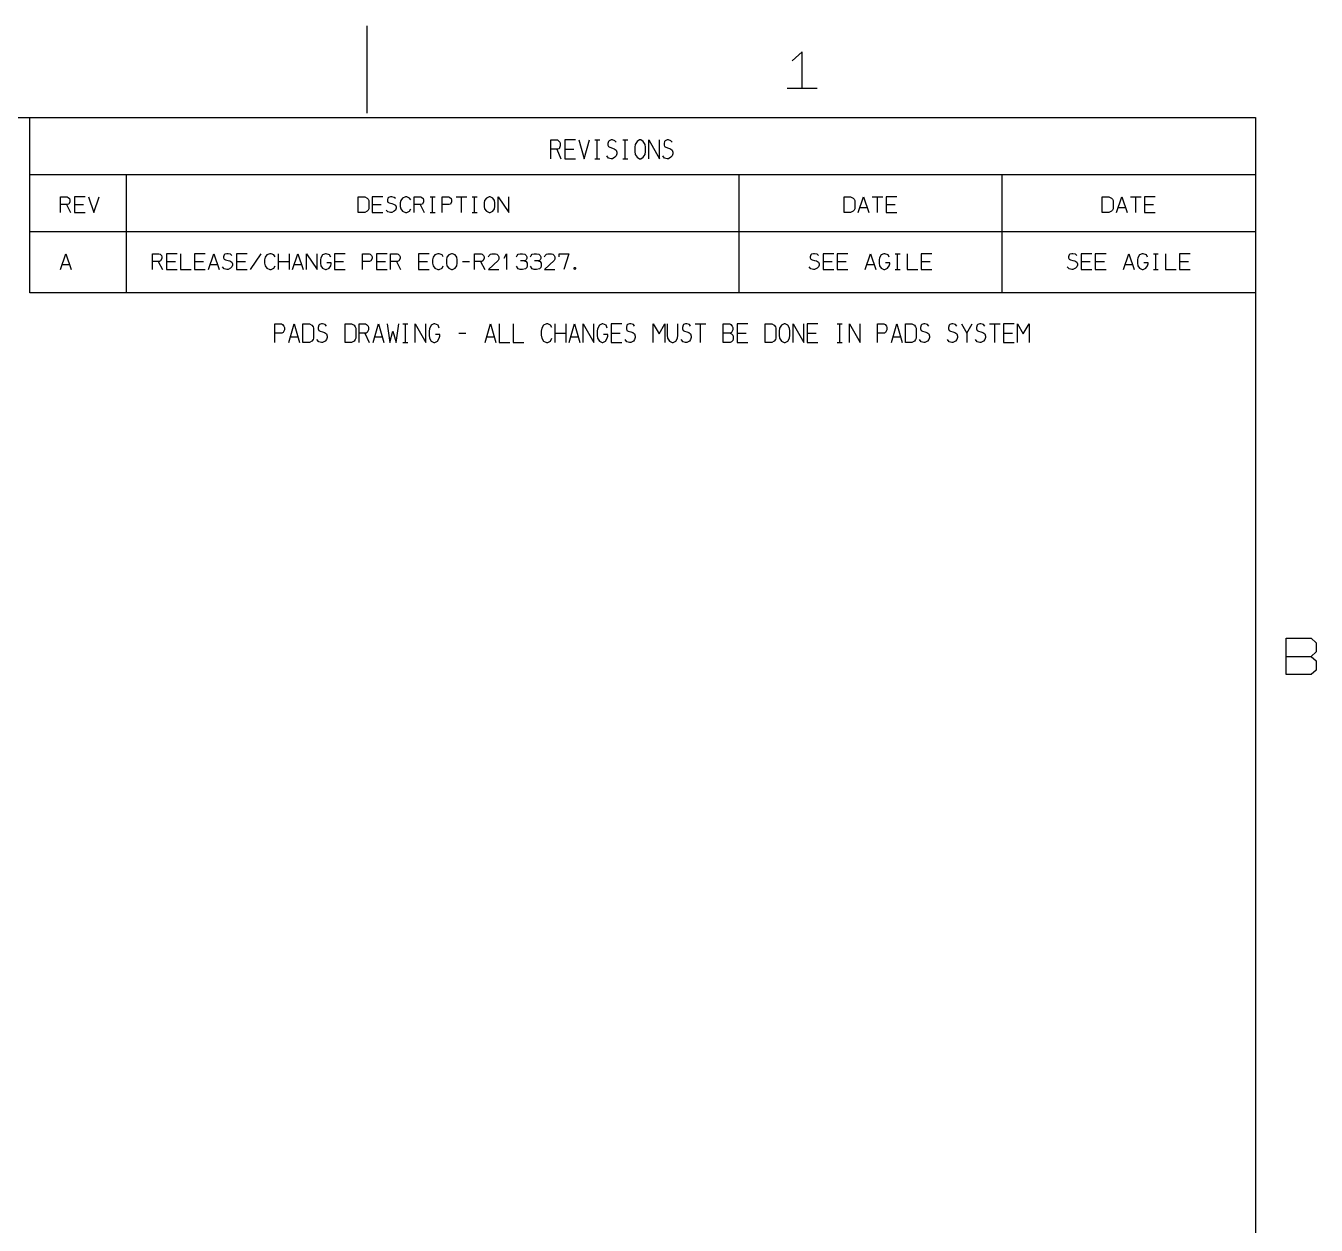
# Model space of a CAD drawing. Extents: x 0 to 1189, y 35 to 806.
# Drawn here: x 776.1 to 1181.5, y 428.7 to 805.6 of the extents above; entities that cross this region are included whole.
import ezdxf

# ---------------------------------------------------------------- set-up
doc = ezdxf.new("R2010")
doc.units = 0
doc.layers.add('1', color=1, linetype='CONTINUOUS')

msp = doc.modelspace()

# ---------------------------------------------------------------- linework, layer by layer
at = {"layer": '1'}
for p, q in [((883.3, 805.58), (883.3, 778.1)), ((1020.03, 797.45), (1016.88, 794.6)), ((1020.03, 786), (1020.03, 797.45)), ((1015.33, 786), (1024.75, 786)), ((26.55, 776.73), (1162.45, 776.73)), ((777.4, 776.73), (1162.45, 776.73)), ((777.4, 721.7), (777.4, 776.73)), ((1162.45, 776.73), (1162.45, 61.63)), ((1162.45, 776.73), (1162.45, 721.7)), ((941.05, 763.8), (941.05, 769.7)), ((941.05, 769.7), (943.12, 769.7)), ((943.27, 766.78), (941.05, 766.78)), ((942.92, 766.78), (944.22, 763.8)), ((943.12, 769.7), (943.45, 769.45)), ((943.65, 766.95), (943.27, 766.78)), ((943.45, 769.45), (943.87, 769)), ((944.02, 767.85), (943.65, 766.95)), ((943.87, 769), (944.02, 768.55)), ((944.02, 768.55), (944.02, 767.85)), ((948.82, 769.7), (945.45, 769.7)), ((945.45, 769.7), (945.45, 763.8)), ((945.45, 766.78), (948.27, 766.78)), ((949.85, 769.7), (951.52, 763.8)), ((951.52, 763.8), (953.22, 769.7)), ((954.87, 769.7), (956.42, 769.7)), ((955.67, 763.8), (955.67, 769.7)), ((959.22, 769.23), (959.02, 768.55)), ((959.02, 768.55), (959.02, 768.08)), ((959.02, 768.08), (959.22, 767.63)), ((959.42, 769.45), (959.22, 769.23)), ((959.22, 767.63), (959.65, 767.4)), ((960.02, 769.7), (959.42, 769.45)), ((959.65, 767.4), (960.4, 767.18)), ((960.4, 769.7), (960.02, 769.7)), ((961.22, 769.45), (960.4, 769.7)), ((960.4, 767.18), (961.02, 766.95)), ((961.02, 766.95), (961.62, 766.55)), ((961.62, 769), (961.22, 769.45)), ((961.62, 766.55), (961.82, 765.88)), ((963.67, 769.7), (965.22, 769.7)), ((964.47, 763.8), (964.47, 769.7)), ((967.57, 768.33), (967.45, 767.4)), ((967.45, 767.4), (967.45, 766.1)), ((968.15, 769.23), (967.57, 768.33)), ((968.97, 769.7), (968.15, 769.23)), ((969.3, 769.7), (968.97, 769.7)), ((970.12, 769.23), (969.3, 769.7)), ((970.67, 768.33), (970.12, 769.23)), ((970.82, 767.4), (970.67, 768.33)), ((970.82, 766.1), (970.82, 767.4)), ((971.85, 763.8), (971.85, 769.7)), ((971.85, 769.7), (975.22, 763.8)), ((975.22, 763.8), (975.22, 769.7)), ((976.82, 769.23), (976.65, 768.55)), ((976.65, 768.55), (976.65, 768.08)), ((976.65, 768.08), (976.82, 767.63)), ((977.02, 769.45), (976.82, 769.23)), ((976.82, 767.63), (977.25, 767.4)), ((977.62, 769.7), (977.02, 769.45)), ((977.25, 767.4), (978.02, 767.18)), ((978.02, 769.7), (977.62, 769.7)), ((978.82, 769.45), (978.02, 769.7)), ((978.02, 767.18), (978.62, 766.95)), ((978.62, 766.95), (979.22, 766.55)), ((979.22, 769), (978.82, 769.45)), ((979.22, 766.55), (979.42, 765.88)), ((945.45, 763.8), (948.82, 763.8)), ((954.87, 763.8), (956.42, 763.8)), ((959.22, 764.03), (958.65, 764.73)), ((960.02, 763.8), (959.22, 764.03)), ((960.4, 763.8), (960.02, 763.8)), ((961.22, 764.28), (960.4, 763.8)), ((961.62, 764.73), (961.22, 764.28)), ((961.82, 765.4), (961.62, 764.73)), ((961.82, 765.88), (961.82, 765.4)), ((963.67, 763.8), (965.22, 763.8)), ((967.45, 766.1), (967.57, 765.18)), ((967.57, 765.18), (968.15, 764.28)), ((968.15, 764.28), (968.97, 763.8)), ((968.97, 763.8), (969.3, 763.8)), ((969.3, 763.8), (970.12, 764.28)), ((970.12, 764.28), (970.67, 765.18)), ((970.67, 765.18), (970.82, 766.1)), ((976.82, 764.03), (976.25, 764.73)), ((977.62, 763.8), (976.82, 764.03)), ((978.02, 763.8), (977.62, 763.8)), ((978.82, 764.28), (978.02, 763.8)), ((979.22, 764.73), (978.82, 764.28)), ((979.42, 765.4), (979.22, 764.73)), ((979.42, 765.88), (979.42, 765.4)), ((777.4, 758.85), (1162.45, 758.85)), ((807.65, 758.85), (807.65, 721.7)), ((1000.18, 758.85), (1000.18, 721.7)), ((1082.7, 758.85), (1082.7, 721.7)), ((787.02, 746.93), (787.02, 751.85)), ((787.02, 751.85), (789.1, 751.85)), ((789.1, 751.85), (789.42, 751.65)), ((789.42, 751.65), (789.85, 751.28)), ((790, 750.3), (789.62, 749.55)), ((789.85, 751.28), (790, 750.88)), ((790, 750.88), (790, 750.3)), ((794.8, 751.85), (791.42, 751.85)), ((791.42, 751.85), (791.42, 746.93)), ((795.82, 751.85), (797.5, 746.93)), ((797.5, 746.93), (799.2, 751.85)), ((880.55, 746.93), (880.55, 751.85)), ((880.55, 751.85), (882.6, 751.85)), ((882.6, 751.85), (883.37, 751.45)), ((883.37, 751.45), (883.72, 751.08)), ((883.72, 751.08), (883.9, 750.7)), ((883.9, 750.7), (883.9, 748.08)), ((888.3, 751.85), (884.95, 751.85)), ((884.95, 751.85), (884.95, 746.93)), ((889.92, 751.45), (889.72, 750.88)), ((889.72, 750.88), (889.72, 750.5)), ((889.72, 750.5), (889.92, 750.13)), ((890.1, 751.65), (889.92, 751.45)), ((889.92, 750.13), (890.32, 749.93)), ((890.72, 751.85), (890.1, 751.65)), ((890.32, 749.93), (891.1, 749.73)), ((891.1, 751.85), (890.72, 751.85)), ((891.9, 751.65), (891.1, 751.85)), ((892.32, 751.28), (891.9, 751.65)), ((893.92, 750.7), (893.75, 749.93)), ((893.75, 749.93), (893.75, 748.85)), ((894.47, 751.45), (893.92, 750.7)), ((895.42, 751.85), (894.47, 751.45)), ((895.8, 751.85), (895.42, 751.85)), ((896.72, 751.45), (895.8, 751.85)), ((897.1, 750.88), (896.72, 751.45)), ((898.15, 746.93), (898.15, 751.85)), ((898.15, 751.85), (900.2, 751.85)), ((900.2, 751.85), (900.55, 751.65)), ((900.55, 751.65), (900.97, 751.28)), ((901.12, 750.3), (900.75, 749.55)), ((900.97, 751.28), (901.12, 750.88)), ((901.12, 750.88), (901.12, 750.3)), ((903.15, 751.85), (904.72, 751.85)), ((903.95, 746.93), (903.95, 751.85)), ((906.95, 746.93), (906.95, 751.85)), ((906.95, 751.85), (909, 751.85)), ((909, 751.85), (909.35, 751.65)), ((909.35, 751.65), (909.77, 751.28)), ((909.92, 750.3), (909.55, 749.55)), ((909.77, 751.28), (909.92, 750.88)), ((909.92, 750.88), (909.92, 750.3)), ((911.35, 751.85), (914.7, 751.85)), ((913.02, 746.93), (913.02, 751.85)), ((916.35, 751.85), (917.92, 751.85)), ((917.15, 746.93), (917.15, 751.85)), ((920.27, 750.7), (920.15, 749.93)), ((920.15, 749.93), (920.15, 748.85)), ((920.82, 751.45), (920.27, 750.7)), ((921.67, 751.85), (920.82, 751.45)), ((921.97, 751.85), (921.67, 751.85)), ((922.82, 751.45), (921.97, 751.85)), ((923.35, 750.7), (922.82, 751.45)), ((923.5, 749.93), (923.35, 750.7)), ((923.5, 748.85), (923.5, 749.93)), ((924.55, 746.93), (924.55, 751.85)), ((924.55, 751.85), (927.9, 746.93)), ((927.9, 746.93), (927.9, 751.85)), ((1033.2, 746.93), (1033.2, 751.85)), ((1033.2, 751.85), (1035.25, 751.85)), ((1035.25, 751.85), (1036.02, 751.45)), ((1036.02, 751.45), (1036.35, 751.08)), ((1036.35, 751.08), (1036.55, 750.7)), ((1036.55, 750.7), (1036.55, 748.08)), ((1037.6, 746.93), (1039.27, 751.85)), ((1039.27, 751.85), (1040.95, 746.93)), ((1042, 751.85), (1045.35, 751.85)), ((1043.67, 746.93), (1043.67, 751.85)), ((1049.75, 751.85), (1046.4, 751.85)), ((1046.4, 751.85), (1046.4, 746.93)), ((1114.32, 746.93), (1114.32, 751.85)), ((1114.32, 751.85), (1116.4, 751.85)), ((1116.4, 751.85), (1117.15, 751.45)), ((1117.15, 751.45), (1117.5, 751.08)), ((1117.5, 751.08), (1117.7, 750.7)), ((1117.7, 750.7), (1117.7, 748.08)), ((1118.72, 746.93), (1120.4, 751.85)), ((1120.4, 751.85), (1122.1, 746.93)), ((1123.12, 751.85), (1126.5, 751.85)), ((1124.8, 746.93), (1124.8, 751.85)), ((1130.9, 751.85), (1127.52, 751.85)), ((1127.52, 751.85), (1127.52, 746.93)), ((789.25, 749.43), (787.02, 749.43)), ((788.9, 749.43), (790.2, 746.93)), ((789.62, 749.55), (789.25, 749.43)), ((791.42, 749.43), (794.25, 749.43)), ((791.42, 746.93), (794.8, 746.93)), ((882.6, 746.93), (880.55, 746.93)), ((883.37, 747.33), (882.6, 746.93)), ((883.72, 747.7), (883.37, 747.33)), ((883.9, 748.08), (883.72, 747.7)), ((884.95, 749.43), (887.77, 749.43)), ((884.95, 746.93), (888.3, 746.93)), ((889.92, 747.13), (889.35, 747.7)), ((890.72, 746.93), (889.92, 747.13)), ((891.1, 746.93), (890.72, 746.93)), ((891.1, 749.73), (891.7, 749.55)), ((891.9, 747.33), (891.1, 746.93)), ((891.7, 749.55), (892.32, 749.23)), ((892.32, 747.7), (891.9, 747.33)), ((892.32, 749.23), (892.52, 748.65)), ((892.52, 748.28), (892.32, 747.7)), ((892.52, 748.65), (892.52, 748.28)), ((893.75, 748.85), (893.92, 748.08)), ((893.92, 748.08), (894.47, 747.33)), ((894.47, 747.33), (895.42, 746.93)), ((895.42, 746.93), (895.8, 746.93)), ((895.8, 746.93), (896.72, 747.33)), ((896.72, 747.33), (897.1, 748.08)), ((900.35, 749.43), (898.15, 749.43)), ((900.02, 749.43), (901.32, 746.93)), ((900.75, 749.55), (900.35, 749.43)), ((903.15, 746.93), (904.72, 746.93)), ((909.15, 749.43), (906.95, 749.43)), ((909.55, 749.55), (909.15, 749.43)), ((916.35, 746.93), (917.92, 746.93)), ((920.15, 748.85), (920.27, 748.08)), ((920.27, 748.08), (920.82, 747.33)), ((920.82, 747.33), (921.67, 746.93)), ((921.67, 746.93), (921.97, 746.93)), ((921.97, 746.93), (922.82, 747.33)), ((922.82, 747.33), (923.35, 748.08)), ((923.35, 748.08), (923.5, 748.85)), ((1035.25, 746.93), (1033.2, 746.93)), ((1036.02, 747.33), (1035.25, 746.93)), ((1036.35, 747.7), (1036.02, 747.33)), ((1036.55, 748.08), (1036.35, 747.7)), ((1038.07, 748.48), (1040.45, 748.48)), ((1046.4, 749.43), (1049.22, 749.43)), ((1046.4, 746.93), (1049.75, 746.93)), ((1116.4, 746.93), (1114.32, 746.93)), ((1117.15, 747.33), (1116.4, 746.93)), ((1117.5, 747.7), (1117.15, 747.33)), ((1117.7, 748.08), (1117.5, 747.7)), ((1119.22, 748.48), (1121.6, 748.48)), ((1127.52, 749.43), (1130.35, 749.43)), ((1127.52, 746.93), (1130.9, 746.93)), ((777.4, 740.98), (1162.45, 740.98)), ((787.03, 729.05), (788.7, 733.95)), ((788.7, 733.95), (790.4, 729.05)), ((815.9, 729.05), (815.9, 733.95)), ((815.9, 733.95), (817.98, 733.95)), ((817.98, 733.95), (818.33, 733.78)), ((818.33, 733.78), (818.73, 733.38)), ((823.68, 733.95), (820.3, 733.95)), ((820.3, 733.95), (820.3, 729.05)), ((824.7, 733.95), (824.7, 729.05)), ((832.48, 733.95), (829.1, 733.95)), ((829.1, 733.95), (829.1, 729.05)), ((833.5, 729.05), (835.2, 733.95)), ((835.2, 733.95), (836.88, 729.05)), ((838.68, 733.78), (838.48, 733.58)), ((839.28, 733.95), (838.68, 733.78)), ((839.68, 733.95), (839.28, 733.95)), ((840.48, 733.78), (839.68, 733.95)), ((840.9, 733.38), (840.48, 733.78)), ((845.68, 733.95), (842.3, 733.95)), ((842.3, 733.95), (842.3, 729.05)), ((846.7, 729.05), (850.08, 733.95)), ((852.8, 733.95), (851.85, 733.58)), ((853.18, 733.95), (852.8, 733.95)), ((854.1, 733.58), (853.18, 733.95)), ((855.53, 729.05), (855.53, 733.95)), ((858.88, 733.95), (858.88, 729.05)), ((859.93, 729.05), (861.6, 733.95)), ((861.6, 733.95), (863.28, 729.05)), ((864.33, 729.05), (864.33, 733.95)), ((864.33, 733.95), (867.68, 729.05)), ((867.68, 729.05), (867.68, 733.95)), ((870.25, 733.95), (869.4, 733.58)), ((870.55, 733.95), (870.25, 733.95)), ((871.58, 733.58), (870.55, 733.95)), ((876.48, 733.95), (873.13, 733.95)), ((873.13, 733.95), (873.13, 729.05)), ((881.93, 729.05), (881.93, 733.95)), ((881.93, 733.95), (883.98, 733.95)), ((883.98, 733.95), (884.33, 733.78)), ((884.33, 733.78), (884.75, 733.38)), ((889.68, 733.95), (886.33, 733.95)), ((886.33, 733.95), (886.33, 729.05)), ((890.73, 729.05), (890.73, 733.95)), ((890.73, 733.95), (892.78, 733.95)), ((892.78, 733.95), (893.13, 733.78)), ((893.13, 733.78), (893.55, 733.38)), ((902.88, 733.95), (899.53, 733.95)), ((899.53, 733.95), (899.53, 729.05)), ((905.6, 733.95), (904.65, 733.58)), ((905.98, 733.95), (905.6, 733.95)), ((906.9, 733.58), (905.98, 733.95)), ((909.85, 733.95), (909, 733.58)), ((910.15, 733.95), (909.85, 733.95)), ((911, 733.58), (910.15, 733.95)), ((917.13, 729.05), (917.13, 733.95)), ((917.13, 733.95), (919.18, 733.95)), ((919.18, 733.95), (919.53, 733.78)), ((919.53, 733.78), (919.95, 733.38)), ((921.73, 733.38), (922.1, 733.78)), ((922.1, 733.78), (922.53, 733.95)), ((922.53, 733.95), (923.7, 733.95)), ((923.7, 733.95), (924.08, 733.78)), ((924.08, 733.78), (924.5, 733.38)), ((926.43, 732.55), (927.15, 733.95)), ((927.15, 733.95), (927.15, 729.05)), ((930.53, 733.38), (930.85, 733.78)), ((930.85, 733.78), (931.43, 733.95)), ((931.43, 733.95), (932.2, 733.95)), ((932.2, 733.95), (932.93, 733.78)), ((932.93, 733.78), (933.3, 733.38)), ((934.93, 733.38), (935.25, 733.78)), ((935.25, 733.78), (935.83, 733.95)), ((935.83, 733.95), (936.6, 733.95)), ((936.6, 733.95), (937.33, 733.78)), ((937.33, 733.78), (937.7, 733.38)), ((939.33, 733.38), (939.7, 733.78)), ((939.7, 733.78), (940.13, 733.95)), ((940.13, 733.95), (941.3, 733.95)), ((941.3, 733.95), (941.68, 733.78)), ((941.68, 733.78), (942.1, 733.38)), ((943.73, 733), (943.73, 733.95)), ((943.73, 733.95), (946.7, 733.95)), ((946.7, 733.95), (945.2, 729.05)), ((1022.95, 733.78), (1022.75, 733.58)), ((1023.57, 733.95), (1022.95, 733.78)), ((1023.95, 733.95), (1023.57, 733.95)), ((1024.75, 733.78), (1023.95, 733.95)), ((1025.17, 733.38), (1024.75, 733.78)), ((1029.95, 733.95), (1026.6, 733.95)), ((1026.6, 733.95), (1026.6, 729.05)), ((1034.35, 733.95), (1031, 733.95)), ((1031, 733.95), (1031, 729.05)), ((1039.8, 729.05), (1041.47, 733.95)), ((1041.47, 733.95), (1043.15, 729.05)), ((1045.72, 733.95), (1044.87, 733.58)), ((1046.02, 733.95), (1045.72, 733.95)), ((1047.05, 733.58), (1046.02, 733.95)), ((1049.2, 733.95), (1050.77, 733.95)), ((1050, 729.05), (1050, 733.95)), ((1053, 733.95), (1053, 729.05)), ((1060.75, 733.95), (1057.4, 733.95)), ((1057.4, 733.95), (1057.4, 729.05)), ((1104.1, 733.78), (1103.9, 733.58)), ((1104.7, 733.95), (1104.1, 733.78)), ((1105.07, 733.95), (1104.7, 733.95)), ((1105.87, 733.78), (1105.07, 733.95)), ((1106.3, 733.38), (1105.87, 733.78)), ((1111.07, 733.95), (1107.72, 733.95)), ((1107.72, 733.95), (1107.72, 729.05)), ((1115.5, 733.95), (1112.12, 733.95)), ((1112.12, 733.95), (1112.12, 729.05)), ((1120.92, 729.05), (1122.6, 733.95)), ((1122.6, 733.95), (1124.3, 729.05)), ((1126.85, 733.95), (1126.02, 733.58)), ((1127.15, 733.95), (1126.85, 733.95)), ((1128.2, 733.58), (1127.15, 733.95)), ((1130.35, 733.95), (1131.9, 733.95)), ((1131.15, 729.05), (1131.15, 733.95)), ((1134.12, 733.95), (1134.12, 729.05)), ((1141.9, 733.95), (1138.52, 733.95)), ((1138.52, 733.95), (1138.52, 729.05)), ((787.53, 730.58), (789.9, 730.58)), ((818.13, 731.55), (815.9, 731.55)), ((817.78, 731.55), (819.08, 729.05)), ((818.5, 731.68), (818.13, 731.55)), ((818.88, 732.43), (818.5, 731.68)), ((818.73, 733.38), (818.88, 733)), ((818.88, 733), (818.88, 732.43)), ((820.3, 731.55), (823.13, 731.55)), ((829.1, 731.55), (831.93, 731.55)), ((834, 730.58), (836.38, 730.58)), ((838.48, 729.25), (837.9, 729.83)), ((838.48, 733.58), (838.3, 733)), ((838.3, 733), (838.3, 732.63)), ((838.3, 732.63), (838.48, 732.25)), ((838.48, 732.25), (838.9, 732.05)), ((838.9, 732.05), (839.68, 731.85)), ((839.68, 731.85), (840.28, 731.68)), ((840.28, 731.68), (840.9, 731.35)), ((840.9, 729.83), (840.48, 729.45)), ((840.9, 731.35), (841.08, 730.78)), ((841.08, 730.4), (840.9, 729.83)), ((841.08, 730.78), (841.08, 730.4)), ((842.3, 731.55), (845.15, 731.55)), ((851.3, 732.83), (851.13, 732.05)), ((851.13, 732.05), (851.13, 730.98)), ((851.13, 730.98), (851.3, 730.2)), ((851.85, 733.58), (851.3, 732.83)), ((851.3, 730.2), (851.85, 729.45)), ((854.48, 733), (854.1, 733.58)), ((854.1, 729.45), (854.48, 730.2)), ((855.53, 731.55), (858.88, 731.55)), ((860.4, 730.58), (862.78, 730.58)), ((868.83, 732.63), (868.73, 732.05)), ((868.73, 732.05), (868.73, 730.98)), ((868.73, 730.98), (868.83, 730.2)), ((869.4, 733.58), (868.83, 732.63)), ((868.83, 730.2), (869.4, 729.45)), ((872.08, 731.15), (870.75, 731.15)), ((871.4, 729.45), (871.93, 730.2)), ((871.93, 732.83), (871.58, 733.58)), ((871.93, 730.2), (872.08, 730.78)), ((872.08, 730.78), (872.08, 731.15)), ((873.13, 731.55), (875.95, 731.55)), ((884.13, 731.55), (881.93, 731.55)), ((884.53, 731.68), (884.13, 731.55)), ((884.9, 732.43), (884.53, 731.68)), ((884.75, 733.38), (884.9, 733)), ((884.9, 733), (884.9, 732.43)), ((886.33, 731.55), (889.15, 731.55)), ((892.93, 731.55), (890.73, 731.55)), ((892.6, 731.55), (893.9, 729.05)), ((893.33, 731.68), (892.93, 731.55)), ((893.7, 732.43), (893.33, 731.68)), ((893.55, 733.38), (893.7, 733)), ((893.7, 733), (893.7, 732.43)), ((899.53, 731.55), (902.35, 731.55)), ((904.1, 732.83), (903.93, 732.05)), ((903.93, 732.05), (903.93, 730.98)), ((903.93, 730.98), (904.1, 730.2)), ((904.65, 733.58), (904.1, 732.83)), ((904.1, 730.2), (904.65, 729.45)), ((907.28, 733), (906.9, 733.58)), ((906.9, 729.45), (907.28, 730.2)), ((908.43, 732.83), (908.33, 732.05)), ((908.33, 732.05), (908.33, 730.98)), ((908.33, 730.98), (908.43, 730.2)), ((909, 733.58), (908.43, 732.83)), ((908.43, 730.2), (909, 729.45)), ((911.53, 732.83), (911, 733.58)), ((911, 729.45), (911.53, 730.2)), ((911.68, 732.05), (911.53, 732.83)), ((911.53, 730.2), (911.68, 730.98)), ((911.68, 730.98), (911.68, 732.05)), ((913.3, 731.55), (915.48, 731.55)), ((919.35, 731.55), (917.13, 731.55)), ((919, 731.55), (920.3, 729.05)), ((919.73, 731.68), (919.35, 731.55)), ((920.1, 732.43), (919.73, 731.68)), ((919.95, 733.38), (920.1, 733)), ((920.1, 733), (920.1, 732.43)), ((921.53, 733), (921.73, 733.38)), ((924.5, 731.85), (921.53, 729.05)), ((924.5, 733.38), (924.7, 733)), ((924.7, 732.25), (924.5, 731.85)), ((924.7, 733), (924.7, 732.25)), ((930.33, 733), (930.53, 733.38)), ((930.85, 729.25), (930.33, 730.03)), ((932.73, 731.68), (931.58, 731.68)), ((933.15, 731.85), (932.73, 731.68)), ((932.73, 731.68), (933.3, 731.55)), ((933.3, 732.05), (933.15, 731.85)), ((933.3, 733.38), (933.5, 733)), ((933.5, 732.43), (933.3, 732.05)), ((933.3, 731.55), (933.68, 730.98)), ((933.5, 733), (933.5, 732.43)), ((933.68, 730.2), (933.5, 729.63)), ((933.68, 730.98), (933.68, 730.2)), ((934.73, 733), (934.93, 733.38)), ((935.25, 729.25), (934.73, 730.03)), ((937.13, 731.68), (935.98, 731.68)), ((937.55, 731.85), (937.13, 731.68)), ((937.13, 731.68), (937.7, 731.55)), ((937.7, 732.05), (937.55, 731.85)), ((937.7, 733.38), (937.9, 733)), ((937.9, 732.43), (937.7, 732.05)), ((937.7, 731.55), (938.08, 730.98)), ((937.9, 733), (937.9, 732.43)), ((938.08, 730.2), (937.9, 729.63)), ((938.08, 730.98), (938.08, 730.2)), ((939.13, 733), (939.33, 733.38)), ((942.1, 731.85), (939.13, 729.05)), ((942.1, 733.38), (942.3, 733)), ((942.3, 732.25), (942.1, 731.85)), ((942.3, 733), (942.3, 732.25)), ((1022.75, 729.25), (1022.2, 729.83)), ((1022.75, 733.58), (1022.57, 733)), ((1022.57, 733), (1022.57, 732.63)), ((1022.57, 732.63), (1022.75, 732.25)), ((1022.75, 732.25), (1023.17, 732.05)), ((1023.17, 732.05), (1023.95, 731.85)), ((1023.95, 731.85), (1024.55, 731.68)), ((1024.55, 731.68), (1025.17, 731.35)), ((1025.17, 729.83), (1024.75, 729.45)), ((1025.17, 731.35), (1025.35, 730.78)), ((1025.35, 730.4), (1025.17, 729.83)), ((1025.35, 730.78), (1025.35, 730.4)), ((1026.6, 731.55), (1029.42, 731.55)), ((1031, 731.55), (1033.82, 731.55)), ((1040.27, 730.58), (1042.65, 730.58)), ((1044.3, 732.63), (1044.2, 732.05)), ((1044.2, 732.05), (1044.2, 730.98)), ((1044.2, 730.98), (1044.3, 730.2)), ((1044.87, 733.58), (1044.3, 732.63)), ((1044.3, 730.2), (1044.87, 729.45)), ((1047.55, 731.15), (1046.22, 731.15)), ((1046.87, 729.45), (1047.4, 730.2)), ((1047.4, 732.83), (1047.05, 733.58)), ((1047.4, 730.2), (1047.55, 730.78)), ((1047.55, 730.78), (1047.55, 731.15)), ((1057.4, 731.55), (1060.22, 731.55)), ((1103.9, 729.25), (1103.32, 729.83)), ((1103.9, 733.58), (1103.7, 733)), ((1103.7, 733), (1103.7, 732.63)), ((1103.7, 732.63), (1103.9, 732.25)), ((1103.9, 732.25), (1104.32, 732.05)), ((1104.32, 732.05), (1105.07, 731.85)), ((1105.07, 731.85), (1105.7, 731.68)), ((1105.7, 731.68), (1106.3, 731.35)), ((1106.3, 729.83), (1105.87, 729.45)), ((1106.3, 731.35), (1106.5, 730.78)), ((1106.5, 730.4), (1106.3, 729.83)), ((1106.5, 730.78), (1106.5, 730.4)), ((1107.72, 731.55), (1110.55, 731.55)), ((1112.12, 731.55), (1114.95, 731.55)), ((1121.42, 730.58), (1123.8, 730.58)), ((1125.45, 732.63), (1125.32, 732.05)), ((1125.32, 732.05), (1125.32, 730.98)), ((1125.32, 730.98), (1125.45, 730.2)), ((1126.02, 733.58), (1125.45, 732.63)), ((1125.45, 730.2), (1126.02, 729.45)), ((1128.7, 731.15), (1127.35, 731.15)), ((1128, 729.45), (1128.52, 730.2)), ((1128.52, 732.83), (1128.2, 733.58)), ((1128.52, 730.2), (1128.7, 730.78)), ((1128.7, 730.78), (1128.7, 731.15)), ((1138.52, 731.55), (1141.35, 731.55)), ((820.3, 729.05), (823.68, 729.05)), ((824.7, 729.05), (828.08, 729.05)), ((829.1, 729.05), (832.48, 729.05)), ((839.28, 729.05), (838.48, 729.25)), ((839.68, 729.05), (839.28, 729.05)), ((840.48, 729.45), (839.68, 729.05)), ((842.3, 729.05), (845.68, 729.05)), ((851.85, 729.45), (852.8, 729.05)), ((852.8, 729.05), (853.18, 729.05)), ((853.18, 729.05), (854.1, 729.45)), ((869.4, 729.45), (870.25, 729.05)), ((870.25, 729.05), (870.55, 729.05)), ((870.55, 729.05), (871.4, 729.45)), ((873.13, 729.05), (876.48, 729.05)), ((886.33, 729.05), (889.68, 729.05)), ((899.53, 729.05), (902.88, 729.05)), ((904.65, 729.45), (905.6, 729.05)), ((905.6, 729.05), (905.98, 729.05)), ((905.98, 729.05), (906.9, 729.45)), ((909, 729.45), (909.85, 729.05)), ((909.85, 729.05), (910.15, 729.05)), ((910.15, 729.05), (911, 729.45)), ((921.53, 729.05), (924.7, 729.05)), ((931.43, 729.05), (930.85, 729.25)), ((932.2, 729.05), (931.43, 729.05)), ((933.15, 729.25), (932.2, 729.05)), ((933.5, 729.63), (933.15, 729.25)), ((935.83, 729.05), (935.25, 729.25)), ((936.6, 729.05), (935.83, 729.05)), ((937.55, 729.25), (936.6, 729.05)), ((937.9, 729.63), (937.55, 729.25)), ((939.13, 729.05), (942.3, 729.05)), ((948.43, 729.5), (948.5, 729.63)), ((948.43, 729.18), (948.43, 729.5)), ((948.5, 729.05), (948.43, 729.18)), ((948.5, 729.63), (948.7, 729.63)), ((948.7, 729.05), (948.5, 729.05)), ((948.7, 729.63), (948.78, 729.5)), ((948.78, 729.18), (948.7, 729.05)), ((948.78, 729.5), (948.78, 729.18)), ((1023.57, 729.05), (1022.75, 729.25)), ((1023.95, 729.05), (1023.57, 729.05)), ((1024.75, 729.45), (1023.95, 729.05)), ((1026.6, 729.05), (1029.95, 729.05)), ((1031, 729.05), (1034.35, 729.05)), ((1044.87, 729.45), (1045.72, 729.05)), ((1045.72, 729.05), (1046.02, 729.05)), ((1046.02, 729.05), (1046.87, 729.45)), ((1049.2, 729.05), (1050.77, 729.05)), ((1053, 729.05), (1056.35, 729.05)), ((1057.4, 729.05), (1060.75, 729.05)), ((1104.7, 729.05), (1103.9, 729.25)), ((1105.07, 729.05), (1104.7, 729.05)), ((1105.87, 729.45), (1105.07, 729.05)), ((1107.72, 729.05), (1111.07, 729.05)), ((1112.12, 729.05), (1115.5, 729.05)), ((1126.02, 729.45), (1126.85, 729.05)), ((1126.85, 729.05), (1127.15, 729.05)), ((1127.15, 729.05), (1128, 729.45)), ((1130.35, 729.05), (1131.9, 729.05)), ((1134.12, 729.05), (1137.5, 729.05)), ((1138.52, 729.05), (1141.9, 729.05)), ((1162.45, 721.7), (777.4, 721.7)), ((854.42, 706.05), (854.42, 711.93)), ((854.42, 711.93), (856.47, 711.93)), ((856.47, 711.93), (856.82, 711.7)), ((856.82, 711.7), (857.25, 711.25)), ((857.4, 710.1), (857, 709.18)), ((857.25, 711.25), (857.4, 710.78)), ((857.4, 710.78), (857.4, 710.1)), ((858.82, 706.05), (860.5, 711.93)), ((860.5, 711.93), (862.17, 706.05)), ((863.22, 706.05), (863.22, 711.93)), ((863.22, 711.93), (865.27, 711.93)), ((865.27, 711.93), (866.05, 711.48)), ((866.05, 711.48), (866.37, 711.03)), ((866.37, 711.03), (866.57, 710.55)), ((866.57, 710.55), (866.57, 707.43)), ((868.2, 711.48), (868, 710.78)), ((868, 710.78), (868, 710.33)), ((868, 710.33), (868.2, 709.88)), ((868.37, 711.7), (868.2, 711.48)), ((868.2, 709.88), (868.6, 709.65)), ((869, 711.93), (868.37, 711.7)), ((868.6, 709.65), (869.37, 709.4)), ((869.37, 711.93), (869, 711.93)), ((870.17, 711.7), (869.37, 711.93)), ((869.37, 709.4), (869.97, 709.18)), ((870.6, 711.25), (870.17, 711.7)), ((876.42, 706.05), (876.42, 711.93)), ((876.42, 711.93), (878.47, 711.93)), ((878.47, 711.93), (879.25, 711.48)), ((879.25, 711.48), (879.57, 711.03)), ((879.57, 711.03), (879.77, 710.55)), ((879.77, 710.55), (879.77, 707.43)), ((880.82, 706.05), (880.82, 711.93)), ((880.82, 711.93), (882.87, 711.93)), ((882.87, 711.93), (883.22, 711.7)), ((883.22, 711.7), (883.65, 711.25)), ((883.8, 710.1), (883.42, 709.18)), ((883.65, 711.25), (883.8, 710.78)), ((883.8, 710.78), (883.8, 710.1)), ((885.22, 706.05), (886.9, 711.93)), ((886.9, 711.93), (888.57, 706.05)), ((889.62, 711.93), (890.45, 706.05)), ((890.45, 706.05), (891.45, 709.65)), ((891.45, 709.65), (892.47, 706.05)), ((892.47, 706.05), (893.32, 711.93)), ((894.62, 711.93), (896.2, 711.93)), ((895.42, 706.05), (895.42, 711.93)), ((898.42, 706.05), (898.42, 711.93)), ((898.42, 711.93), (901.77, 706.05)), ((901.77, 706.05), (901.77, 711.93)), ((902.92, 710.33), (902.82, 709.65)), ((902.82, 709.65), (902.82, 708.35)), ((903.5, 711.48), (902.92, 710.33)), ((904.35, 711.93), (903.5, 711.48)), ((904.65, 711.93), (904.35, 711.93)), ((905.67, 711.48), (904.65, 711.93)), ((906.02, 710.55), (905.67, 711.48)), ((920.42, 706.05), (922.1, 711.93)), ((922.1, 711.93), (923.77, 706.05)), ((924.82, 711.93), (924.82, 706.05)), ((929.22, 711.93), (929.22, 706.05)), ((938.22, 710.55), (938.02, 709.65)), ((938.02, 709.65), (938.02, 708.35)), ((938.75, 711.48), (938.22, 710.55)), ((939.7, 711.93), (938.75, 711.48)), ((940.1, 711.93), (939.7, 711.93)), ((941, 711.48), (940.1, 711.93)), ((941.37, 710.78), (941, 711.48)), ((942.42, 706.05), (942.42, 711.93)), ((945.8, 711.93), (945.8, 706.05)), ((946.82, 706.05), (948.5, 711.93)), ((948.5, 711.93), (950.2, 706.05)), ((951.22, 706.05), (951.22, 711.93)), ((951.22, 711.93), (954.6, 706.05)), ((954.6, 706.05), (954.6, 711.93)), ((955.75, 710.33), (955.62, 709.65)), ((955.62, 709.65), (955.62, 708.35)), ((956.32, 711.48), (955.75, 710.33)), ((957.15, 711.93), (956.32, 711.48)), ((957.45, 711.93), (957.15, 711.93)), ((958.5, 711.48), (957.45, 711.93)), ((958.82, 710.55), (958.5, 711.48)), ((963.4, 711.93), (960.02, 711.93)), ((960.02, 711.93), (960.02, 706.05)), ((965, 711.48), (964.8, 710.78)), ((964.8, 710.78), (964.8, 710.33)), ((964.8, 710.33), (965, 709.88)), ((965.2, 711.7), (965, 711.48)), ((965, 709.88), (965.42, 709.65)), ((965.8, 711.93), (965.2, 711.7)), ((965.42, 709.65), (966.17, 709.4)), ((966.17, 711.93), (965.8, 711.93)), ((967, 711.7), (966.17, 711.93)), ((966.17, 709.4), (966.8, 709.18)), ((967.4, 711.25), (967, 711.7)), ((973.22, 706.05), (973.22, 711.93)), ((973.22, 711.93), (975.07, 708.8)), ((975.07, 708.8), (976.92, 711.93)), ((976.92, 711.93), (976.92, 706.05)), ((977.62, 711.93), (977.62, 708.35)), ((981, 708.35), (981, 711.93)), ((982.6, 711.48), (982.42, 710.78)), ((982.42, 710.78), (982.42, 710.33)), ((982.42, 710.33), (982.6, 709.88)), ((982.8, 711.7), (982.6, 711.48)), ((982.6, 709.88), (983.02, 709.65)), ((983.4, 711.93), (982.8, 711.7)), ((983.02, 709.65), (983.8, 709.4)), ((983.8, 711.93), (983.4, 711.93)), ((984.6, 711.7), (983.8, 711.93)), ((983.8, 709.4), (984.4, 709.18)), ((985, 711.25), (984.6, 711.7)), ((986.42, 711.93), (989.8, 711.93)), ((988.12, 706.05), (988.12, 711.93)), ((995.22, 706.05), (995.22, 711.93)), ((995.22, 711.93), (997.3, 711.93)), ((997.3, 711.93), (997.65, 711.7)), ((997.65, 711.7), (998.05, 711.25)), ((998.22, 710.1), (997.82, 709.18)), ((998.05, 711.25), (998.22, 710.78)), ((998.22, 710.78), (998.22, 710.1)), ((1003, 711.93), (999.62, 711.93)), ((999.62, 711.93), (999.62, 706.05)), ((1008.42, 706.05), (1008.42, 711.93)), ((1008.42, 711.93), (1010.5, 711.93)), ((1010.5, 711.93), (1011.27, 711.48)), ((1011.27, 711.48), (1011.6, 711.03)), ((1011.6, 711.03), (1011.8, 710.55)), ((1011.8, 710.55), (1011.8, 707.43)), ((1012.95, 710.55), (1012.82, 709.65)), ((1012.82, 709.65), (1012.82, 708.35)), ((1013.52, 711.48), (1012.95, 710.55)), ((1014.37, 711.93), (1013.52, 711.48)), ((1014.67, 711.93), (1014.37, 711.93)), ((1015.5, 711.48), (1014.67, 711.93)), ((1016.05, 710.55), (1015.5, 711.48)), ((1016.2, 709.65), (1016.05, 710.55)), ((1016.2, 708.35), (1016.2, 709.65)), ((1017.22, 706.05), (1017.22, 711.93)), ((1017.22, 711.93), (1020.6, 706.05)), ((1020.6, 706.05), (1020.6, 711.93)), ((1025, 711.93), (1021.65, 711.93)), ((1021.65, 711.93), (1021.65, 706.05)), ((1031.05, 711.93), (1032.62, 711.93)), ((1031.85, 706.05), (1031.85, 711.93)), ((1034.85, 706.05), (1034.85, 711.93)), ((1034.85, 711.93), (1038.2, 706.05)), ((1038.2, 706.05), (1038.2, 711.93)), ((1043.65, 706.05), (1043.65, 711.93)), ((1043.65, 711.93), (1045.7, 711.93)), ((1045.7, 711.93), (1046.05, 711.7)), ((1046.05, 711.7), (1046.47, 711.25)), ((1046.62, 710.1), (1046.25, 709.18)), ((1046.47, 711.25), (1046.62, 710.78)), ((1046.62, 710.78), (1046.62, 710.1)), ((1048.05, 706.05), (1049.72, 711.93)), ((1049.72, 711.93), (1051.4, 706.05)), ((1052.45, 706.05), (1052.45, 711.93)), ((1052.45, 711.93), (1054.5, 711.93)), ((1054.5, 711.93), (1055.27, 711.48)), ((1055.27, 711.48), (1055.62, 711.03)), ((1055.62, 711.03), (1055.8, 710.55)), ((1055.8, 710.55), (1055.8, 707.43)), ((1057.42, 711.48), (1057.22, 710.78)), ((1057.22, 710.78), (1057.22, 710.33)), ((1057.22, 710.33), (1057.42, 709.88)), ((1057.6, 711.7), (1057.42, 711.48)), ((1057.42, 709.88), (1057.82, 709.65)), ((1058.22, 711.93), (1057.6, 711.7)), ((1057.82, 709.65), (1058.6, 709.4)), ((1058.6, 711.93), (1058.22, 711.93)), ((1059.4, 711.7), (1058.6, 711.93)), ((1058.6, 709.4), (1059.2, 709.18)), ((1059.82, 711.25), (1059.4, 711.7)), ((1066.22, 711.48), (1066.02, 710.78)), ((1066.02, 710.78), (1066.02, 710.33)), ((1066.02, 710.33), (1066.22, 709.88)), ((1066.4, 711.7), (1066.22, 711.48)), ((1066.22, 709.88), (1066.65, 709.65)), ((1067.02, 711.93), (1066.4, 711.7)), ((1066.65, 709.65), (1067.4, 709.4)), ((1067.4, 711.93), (1067.02, 711.93)), ((1068.2, 711.7), (1067.4, 711.93)), ((1067.4, 709.4), (1068.02, 709.18)), ((1068.62, 711.25), (1068.2, 711.7)), ((1070.05, 711.93), (1071.72, 709.03)), ((1071.72, 709.03), (1073.4, 711.93)), ((1075.02, 711.48), (1074.82, 710.78)), ((1074.82, 710.78), (1074.82, 710.33)), ((1074.82, 710.33), (1075.02, 709.88)), ((1075.2, 711.7), (1075.02, 711.48)), ((1075.02, 709.88), (1075.45, 709.65)), ((1075.82, 711.93), (1075.2, 711.7)), ((1075.45, 709.65), (1076.2, 709.4)), ((1076.2, 711.93), (1075.82, 711.93)), ((1077, 711.7), (1076.2, 711.93)), ((1076.2, 709.4), (1076.82, 709.18)), ((1077.42, 711.25), (1077, 711.7)), ((1078.85, 711.93), (1082.2, 711.93)), ((1080.52, 706.05), (1080.52, 711.93)), ((1086.6, 711.93), (1083.25, 711.93)), ((1083.25, 711.93), (1083.25, 706.05)), ((1087.65, 706.05), (1087.65, 711.93)), ((1087.65, 711.93), (1089.47, 708.8)), ((1089.47, 708.8), (1091.35, 711.93)), ((1091.35, 711.93), (1091.35, 706.05)), ((856.62, 709.03), (854.42, 709.03)), ((857, 709.18), (856.62, 709.03)), ((859.3, 707.88), (861.67, 707.88)), ((865.27, 706.05), (863.22, 706.05)), ((866.05, 706.5), (865.27, 706.05)), ((866.37, 706.98), (866.05, 706.5)), ((866.57, 707.43), (866.37, 706.98)), ((868.2, 706.28), (867.62, 706.98)), ((869, 706.05), (868.2, 706.28)), ((869.37, 706.05), (869, 706.05)), ((870.17, 706.5), (869.37, 706.05)), ((869.97, 709.18), (870.6, 708.8)), ((870.6, 706.98), (870.17, 706.5)), ((870.6, 708.8), (870.77, 708.1)), ((870.77, 707.65), (870.6, 706.98)), ((870.77, 708.1), (870.77, 707.65)), ((878.47, 706.05), (876.42, 706.05)), ((879.25, 706.5), (878.47, 706.05)), ((879.57, 706.98), (879.25, 706.5)), ((879.77, 707.43), (879.57, 706.98)), ((883.02, 709.03), (880.82, 709.03)), ((882.7, 709.03), (884, 706.05)), ((883.42, 709.18), (883.02, 709.03)), ((885.72, 707.88), (888.07, 707.88)), ((894.62, 706.05), (896.2, 706.05)), ((902.82, 708.35), (902.92, 707.43)), ((902.92, 707.43), (903.5, 706.5)), ((903.5, 706.5), (904.35, 706.05)), ((904.35, 706.05), (904.65, 706.05)), ((904.65, 706.05), (905.5, 706.5)), ((906.17, 708.58), (904.85, 708.58)), ((905.5, 706.5), (906.02, 707.43)), ((906.02, 707.43), (906.17, 708.1)), ((906.17, 708.1), (906.17, 708.58)), ((912.2, 709.03), (914.37, 709.03)), ((920.92, 707.88), (923.3, 707.88)), ((924.82, 706.05), (928.17, 706.05)), ((929.22, 706.05), (932.57, 706.05)), ((938.02, 708.35), (938.22, 707.43)), ((938.22, 707.43), (938.75, 706.5)), ((938.75, 706.5), (939.7, 706.05)), ((939.7, 706.05), (940.1, 706.05)), ((940.1, 706.05), (941, 706.5)), ((941, 706.5), (941.37, 707.43)), ((942.42, 709.03), (945.8, 709.03)), ((947.32, 707.88), (949.7, 707.88)), ((955.62, 708.35), (955.75, 707.43)), ((955.75, 707.43), (956.32, 706.5)), ((956.32, 706.5), (957.15, 706.05)), ((957.15, 706.05), (957.45, 706.05)), ((957.45, 706.05), (958.3, 706.5)), ((959, 708.58), (957.65, 708.58)), ((958.3, 706.5), (958.82, 707.43)), ((958.82, 707.43), (959, 708.1)), ((959, 708.1), (959, 708.58)), ((960.02, 709.03), (962.85, 709.03)), ((960.02, 706.05), (963.4, 706.05)), ((965, 706.28), (964.42, 706.98)), ((965.8, 706.05), (965, 706.28)), ((966.17, 706.05), (965.8, 706.05)), ((967, 706.5), (966.17, 706.05)), ((966.8, 709.18), (967.4, 708.8)), ((967.4, 706.98), (967, 706.5)), ((967.4, 708.8), (967.6, 708.1)), ((967.6, 707.65), (967.4, 706.98)), ((967.6, 708.1), (967.6, 707.65)), ((977.62, 708.35), (977.75, 707.43)), ((977.75, 707.43), (978.32, 706.5)), ((978.32, 706.5), (979.15, 706.05)), ((979.15, 706.05), (979.47, 706.05)), ((979.47, 706.05), (980.3, 706.5)), ((980.3, 706.5), (980.85, 707.43)), ((980.85, 707.43), (981, 708.35)), ((982.6, 706.28), (982.02, 706.98)), ((983.4, 706.05), (982.6, 706.28)), ((983.8, 706.05), (983.4, 706.05)), ((984.6, 706.5), (983.8, 706.05)), ((984.4, 709.18), (985, 708.8)), ((985, 706.98), (984.6, 706.5)), ((985, 708.8), (985.2, 708.1)), ((985.2, 707.65), (985, 706.98)), ((985.2, 708.1), (985.2, 707.65)), ((997.45, 709.03), (995.22, 709.03)), ((997.45, 706.05), (995.22, 706.05)), ((997.82, 709.18), (997.45, 709.03)), ((997.45, 709.03), (997.82, 708.8)), ((997.82, 706.28), (997.45, 706.05)), ((997.82, 708.8), (998.22, 708.35)), ((998.22, 706.73), (997.82, 706.28)), ((998.22, 708.35), (998.4, 707.88)), ((998.4, 707.2), (998.22, 706.73)), ((998.4, 707.88), (998.4, 707.2)), ((999.62, 709.03), (1002.45, 709.03)), ((999.62, 706.05), (1003, 706.05)), ((1010.5, 706.05), (1008.42, 706.05)), ((1011.27, 706.5), (1010.5, 706.05)), ((1011.6, 706.98), (1011.27, 706.5)), ((1011.8, 707.43), (1011.6, 706.98)), ((1012.82, 708.35), (1012.95, 707.43)), ((1012.95, 707.43), (1013.52, 706.5)), ((1013.52, 706.5), (1014.37, 706.05)), ((1014.37, 706.05), (1014.67, 706.05)), ((1014.67, 706.05), (1015.5, 706.5)), ((1015.5, 706.5), (1016.05, 707.43)), ((1016.05, 707.43), (1016.2, 708.35)), ((1021.65, 709.03), (1024.47, 709.03)), ((1021.65, 706.05), (1025, 706.05)), ((1031.05, 706.05), (1032.62, 706.05)), ((1045.85, 709.03), (1043.65, 709.03)), ((1046.25, 709.18), (1045.85, 709.03)), ((1048.55, 707.88), (1050.9, 707.88)), ((1054.5, 706.05), (1052.45, 706.05)), ((1055.27, 706.5), (1054.5, 706.05)), ((1055.62, 706.98), (1055.27, 706.5)), ((1055.8, 707.43), (1055.62, 706.98)), ((1057.42, 706.28), (1056.85, 706.98)), ((1058.22, 706.05), (1057.42, 706.28)), ((1058.6, 706.05), (1058.22, 706.05)), ((1059.4, 706.5), (1058.6, 706.05)), ((1059.2, 709.18), (1059.82, 708.8)), ((1059.82, 706.98), (1059.4, 706.5)), ((1059.82, 708.8), (1060.02, 708.1)), ((1060.02, 707.65), (1059.82, 706.98)), ((1060.02, 708.1), (1060.02, 707.65)), ((1066.22, 706.28), (1065.65, 706.98)), ((1067.02, 706.05), (1066.22, 706.28)), ((1067.4, 706.05), (1067.02, 706.05)), ((1068.2, 706.5), (1067.4, 706.05)), ((1068.02, 709.18), (1068.62, 708.8)), ((1068.62, 706.98), (1068.2, 706.5)), ((1068.62, 708.8), (1068.82, 708.1)), ((1068.82, 707.65), (1068.62, 706.98)), ((1068.82, 708.1), (1068.82, 707.65)), ((1071.72, 709.03), (1071.72, 706.05)), ((1075.02, 706.28), (1074.45, 706.98)), ((1075.82, 706.05), (1075.02, 706.28)), ((1076.2, 706.05), (1075.82, 706.05)), ((1077, 706.5), (1076.2, 706.05)), ((1076.82, 709.18), (1077.42, 708.8)), ((1077.42, 706.98), (1077, 706.5)), ((1077.42, 708.8), (1077.62, 708.1)), ((1077.62, 707.65), (1077.42, 706.98)), ((1077.62, 708.1), (1077.62, 707.65)), ((1083.25, 709.03), (1086.07, 709.03)), ((1083.25, 706.05), (1086.6, 706.05)), ((1172.1, 601.73), (1172.1, 613.18)), ((1172.1, 613.18), (1179.95, 613.18)), ((1179.95, 613.18), (1181.5, 611.75)), ((1181.5, 608.88), (1179.95, 607.45)), ((1181.5, 611.75), (1181.5, 608.88)), ((1172.1, 607.45), (1179.95, 607.45)), ((1179.95, 607.45), (1181.5, 606.03)), ((1181.5, 606.03), (1181.5, 603.15)), ((1179.95, 601.73), (1172.1, 601.73)), ((1181.5, 603.15), (1179.95, 601.73))]:
    msp.add_line(p, q, dxfattribs=at)

doc.saveas('drawing.dxf')
